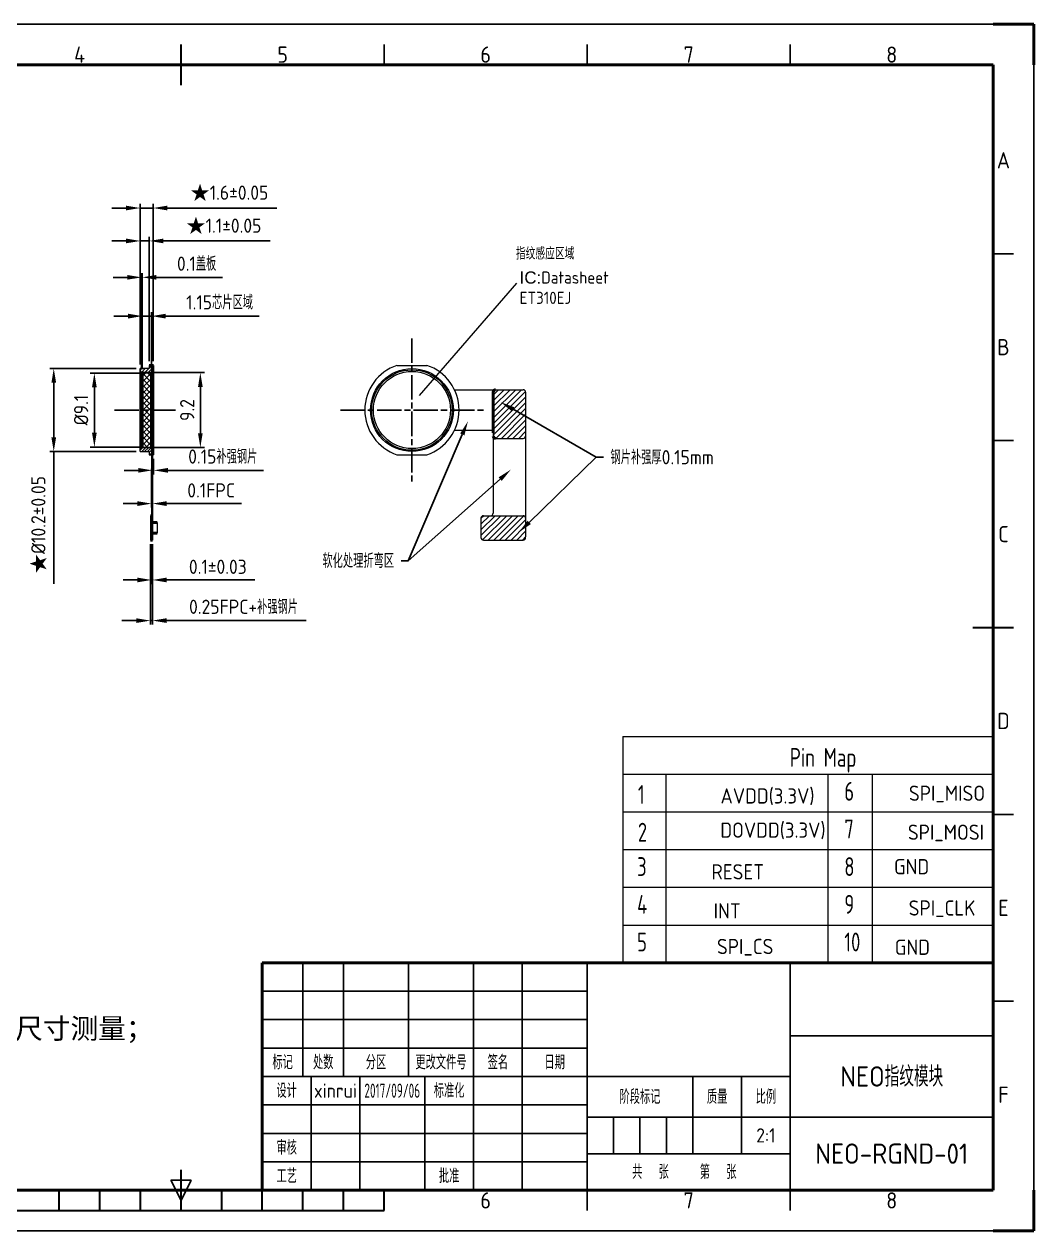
# Model space of a CAD drawing. Header units: millimetres. Extents: x 0 to 210, y 0 to 148.
# Drawn here: x 85.7 to 210, y 0 to 148.5 of the extents above; entities that cross this region are included whole.
import ezdxf
from ezdxf.enums import TextEntityAlignment as Align

# ---------------------------------------------------------------- set-up
doc = ezdxf.new("R2010")
doc.units = ezdxf.units.MM
doc.header["$LTSCALE"] = 0.5
doc.linetypes.add('AM_ISO08W050', pattern=[18, 12, -1.5, 3, -1.5])
doc.linetypes.add('AM_ISO08W050x2', pattern=[9, 6, -0.75, 1.5, -0.75])
for name, color, linetype, lineweight in [('AM_0', 7, 'Continuous', 50), ('AM_5', 3, 'Continuous', 25), ('AM_6', 2, 'Continuous', 35), ('AM_7', 4, 'AM_ISO08W050', 25), ('AM_8', 1, 'Continuous', 25), ('AM_BOR', 7, 'Continuous', 50), ('BOM', 7, 'Continuous', 18), ('NOTES', 1, 'Continuous', 13)]:
    doc.layers.add(name, color=color, linetype=linetype, lineweight=lineweight)
doc.layers.add('出图层', color=7, linetype='Continuous')
doc.styles.add('ACGBTS', font='isocp.shx', dxfattribs={"bigfont": 'gbcbig.shx'})
doc.styles.get("Standard").update_dxf_attribs({"font": 'ISOCP.SHX', "bigfont": 'gbcbig.shx'})
doc.dimstyles.new('AM_GB$0', dxfattribs={"dimtxt": 3.5, "dimasz": 3.5, "dimexe": 1, "dimexo": 1, "dimgap": 1.5, "dimtad": 1, "dimdsep": 46, "dimtxsty": 'STANDARD', "dimcen": 0, "dimclrd": 256, "dimclre": 256, "dimclrt": 2, "dimadec": 0, "dimazin": 2, "dimtp": 0.1, "dimtm": 0.1, "dimtfac": 0.71, "dimtdec": 3, "dimtmove": 0, "dimatfit": 3, "dimfxl": 1, "dimlwd": -1, "dimlwe": -1, "dimarcsym": 0})

# ---------------------------------------------------------------- blocks, each defined once
blk = doc.blocks.new('GB_A3')
for p, q in [((410, 287), (10, 287)), ((410, 10), (410, 287)), ((10, 10), (410, 10))]:
    blk.add_line(p, q)
at = {"layer": 'AM_BOR', "color": 1, "lineweight": 25}
for p, q in [((0, 297), (420, 297)), ((420, 297), (420, 0)), ((260, 287), (260, 292)), ((310, 287), (310, 292)), ((360, 287), (360, 292)), ((415, 240.5), (410, 240.5)), ((415, 194.5), (410, 194.5)), ((415, 102.5), (410, 102.5)), ((415, 56.5), (410, 56.5)), ((210, 7.5), (207.5, 12.5)), ((207.5, 12.5), (212.5, 12.5)), ((212.5, 12.5), (210, 7.5)), ((310, 5), (310, 10)), ((360, 5), (360, 10)), ((420, 0), (0, 0))]:
    blk.add_line(p, q, dxfattribs=at)
at = {"layer": 'AM_BOR'}
for p, q in [((420, 297), (410, 297)), ((420, 287), (420, 297)), ((420, 0), (420, 10)), ((420, 0), (410, 0))]:
    blk.add_line(p, q, dxfattribs=at)
at = {"layer": 'AM_BOR', "color": 2, "lineweight": 35}
for p, q in [((210, 282), (210, 292)), ((405, 148.5), (415, 148.5)), ((210, 5), (210, 15)), ((180, 5), (180, 10)), ((190, 5), (190, 10)), ((200, 5), (200, 10)), ((220, 5), (220, 10)), ((230, 5), (230, 10)), ((240, 5), (240, 10)), ((250, 5), (250, 10)), ((260, 5), (260, 10)), ((160, 5), (260, 5))]:
    blk.add_line(p, q, dxfattribs=at)
at = {"layer": 'AM_BOR', "color": 1, "lineweight": 25, "style": 'ACGBTS'}
for s, p in [('4', (185, 289.5)), ('5', (235, 289.5)), ('6', (285, 289.5)), ('7', (335, 289.5)), ('8', (385, 289.5)), ('A', (412.5, 263.5)), ('B', (412.5, 217.5)), ('C', (412.5, 171.5)), ('D', (412.5, 125.5)), ('E', (412.5, 79.5)), ('F', (412.5, 33.5)), ('6', (285, 7.5)), ('7', (335, 7.5)), ('8', (385, 7.5))]:
    blk.add_text(s, height=4, dxfattribs=at).set_placement(p, align=Align.MIDDLE)
blk = doc.blocks.new('GB_TITLE')
for p, q in [((0, 56), (-180, 56)), ((-180, 0), (-180, 56)), ((0, 0), (0, 56)), ((0, 0), (-180, 0))]:
    blk.add_line(p, q)
at = {"layer": 'AM_BOR', "color": 1, "lineweight": 25}
for p, q in [((-170, 28), (-170, 56)), ((-160, 28), (-160, 56)), ((-144, 28), (-144, 56)), ((-128, 28), (-128, 56)), ((-116, 28), (-116, 56)), ((-100, 0), (-100, 56)), ((-50, 0), (-50, 56)), ((-100, 49), (-180, 49)), ((-100, 42), (-180, 42)), ((0, 38), (-50, 38)), ((-100, 35), (-180, 35)), ((-100, 28), (-180, 28)), ((-168, 0), (-168, 28)), ((-156, 0), (-156, 28)), ((-140, 0), (-140, 28)), ((-128, 0), (-128, 28)), ((-116, 0), (-116, 28)), ((-50, 28), (-100, 28)), ((-74, 9), (-74, 28)), ((-62, 9), (-62, 28)), ((-100, 21), (-180, 21)), ((0, 18), (-100, 18)), ((-93.5, 9), (-93.5, 18)), ((-87, 9), (-87, 18)), ((-80.5, 9), (-80.5, 18)), ((-100, 14), (-180, 14)), ((-50, 9), (-100, 9)), ((-100, 7), (-180, 7))]:
    blk.add_line(p, q, dxfattribs=at)
at = {"layer": 'AM_BOR', "color": 1, "lineweight": 25, "style": 'ACGBTS'}
for s, p in [('标记', (-175, 31.5)), ('处数', (-165, 31.5)), ('分区', (-152, 31.5)), ('更改文件号', (-136, 31.5)), ('签名', (-122, 31.5)), ('日期', (-108, 31.5)), ('设计', (-174, 24.5)), ('标准化', (-134, 24.5)), ('阶段标记', (-87, 23)), ('质量', (-68, 23)), ('比例', (-56, 23)), ('审核', (-174, 10.5)), ('共  张', (-84.42, 4.53)), ('第  张 ', (-66.75, 4.5)), ('工艺', (-174, 3.5))]:
    blk.add_text(s, height=3.5, dxfattribs=at).set_placement(p, align=Align.MIDDLE_CENTER)
at = {"layer": 'AM_BOR', "color": 1, "lineweight": 25}
blk.add_text('批准', height=3.5, dxfattribs=at).set_placement((-134, 3.5), align=Align.MIDDLE_CENTER)
at = {"layer": 'AM_BOR', "color": 2, "lineweight": 35, "style": 'ACGBTS'}
for tag, height, p in [('GEN-TITLE-CMPNAME{9.6}', 5, (-25, 47)), ('GEN-TITLE-MAT1{9.6}', 5, (-75, 42)), ('GEN-TITLE-DWG{9.6}', 5, (-25, 28)), ('GEN-TITLE-NAME{3.2}', 3.5, (-162, 24.5)), ('GEN-TITLE-DAT{4.2}', 3.5, (-148, 24.5)), ('GEN-TITLE-STD{3.1}', 3.5, (-122, 24.5)), ('GEN-TITLE-STDDAT{4.0}', 3.5, (-108, 24.5)), ('GEN-TITLE-PHMRK1{1.5}', 3.5, (-96.75, 13.5)), ('GEN-TITLE-PHMRK2{1.5}', 3.5, (-90.25, 13.5)), ('GEN-TITLE-PHMRK3{1.5}', 3.5, (-83.75, 13.5)), ('GEN-TITLE-PHMRK4{1.5}', 3.5, (-77.25, 13.5)), ('GEN-TITLE-MASS{3.2}', 3.5, (-68, 13.5)), ('GEN-TITLE-SCA{3.2}', 3.5, (-56, 13.5)), ('GEN-TITLE-CHKM{3.2}', 3.5, (-162, 10.5)), ('GEN-TITLE-CHKD{4.2}', 3.5, (-148, 10.5)), ('GEN-TITLE-NR{9.6}', 5, (-25, 9)), ('GEN-TITLE-QTY{1.5}', 3.5, (-84.42, 4.53)), ('GEN-TITLE-SHEET{1.5}', 3.5, (-66.75, 4.5)), ('GEN-TITLE-PROC{3.2}', 3.5, (-162, 3.5)), ('GEN-TITLE-PROCD{4.2}', 3.5, (-148, 3.5)), ('GEN-TITLE-APPM{3.1}', 3.5, (-122, 3.5)), ('GEN-TITLE-APPD{4.0}', 3.5, (-108, 3.5))]:
    blk.add_attdef(tag, text='', height=height, dxfattribs=at).set_placement(p, align=Align.MIDDLE_CENTER)
blk = doc.blocks.new('*D19')
at = {"layer": 'AM_5', "linetype": 'ByBlock', "transparency": 16777216}
for p, q in [((98.22, 121.82), (96.47, 121.82)), ((99.97, 106.61), (99.97, 122.32)), ((99.97, 121.82), (101.07, 121.82)), ((101.07, 107.01), (101.07, 122.32)), ((102.82, 121.82), (115.95, 121.82))]:
    blk.add_line(p, q, dxfattribs=at)
at = {"layer": 'AM_5', "transparency": 16777216}
for points in [[(98.22, 122.11), (98.22, 121.53), (99.97, 121.82)], [(102.82, 122.11), (102.82, 121.53), (101.07, 121.82)]]:
    blk.add_solid(points, dxfattribs=at)
at = {"layer": 'Defpoints', "color": 0, "transparency": 16777216}
for p in [(101.07, 121.82), (99.97, 106.11), (101.07, 106.51)]:
    blk.add_point(p, dxfattribs=at)
at = {"layer": 'AM_5', "color": 2, "transparency": 16777216, "insert": (110.26, 123.63), "char_height": 1.75, "attachment_point": 5}
blk.add_mtext('{\\fSimSun|b0|i0|c134|p0;★}1.1%%p0.05', dxfattribs=at)
blk = doc.blocks.new('*D20')
at = {"layer": 'AM_5', "linetype": 'ByBlock', "transparency": 16777216}
for p, q in [((99.97, 106.61), (99.97, 126.37)), ((101.57, 107.01), (101.57, 126.37)), ((98.22, 125.87), (96.47, 125.87)), ((99.97, 125.87), (101.57, 125.87)), ((103.32, 125.87), (116.8, 125.87))]:
    blk.add_line(p, q, dxfattribs=at)
at = {"layer": 'AM_5', "transparency": 16777216}
for points in [[(98.22, 126.16), (98.22, 125.58), (99.97, 125.87)], [(103.32, 126.16), (103.32, 125.58), (101.57, 125.87)]]:
    blk.add_solid(points, dxfattribs=at)
at = {"layer": 'Defpoints', "color": 0, "transparency": 16777216}
for p in [(101.57, 125.87), (99.97, 106.11), (101.57, 106.51)]:
    blk.add_point(p, dxfattribs=at)
at = {"layer": 'AM_5', "color": 2, "transparency": 16777216, "insert": (110.94, 127.69), "char_height": 1.75, "attachment_point": 5}
blk.add_mtext('{\\fSimSun|b0|i0|c134|p0;★}1.6%%p0.05', dxfattribs=at)
blk = doc.blocks.new('*D29')
at = {"layer": 'AM_5', "linetype": 'ByBlock', "transparency": 16777216}
for p, q in [((99.47, 106.11), (88.82, 106.11)), ((89.32, 104.36), (89.32, 97.66)), ((99.47, 95.91), (88.82, 95.91)), ((89.32, 95.91), (89.32, 79.64))]:
    blk.add_line(p, q, dxfattribs=at)
at = {"layer": 'AM_5', "transparency": 16777216}
for points in [[(89.03, 104.36), (89.61, 104.36), (89.32, 106.11)], [(89.03, 97.66), (89.61, 97.66), (89.32, 95.91)]]:
    blk.add_solid(points, dxfattribs=at)
at = {"layer": 'Defpoints', "color": 0, "transparency": 16777216}
for p in [(89.32, 106.11), (99.97, 106.11), (99.97, 95.91)]:
    blk.add_point(p, dxfattribs=at)
at = {"layer": 'AM_5', "color": 2, "transparency": 16777216, "insert": (87.5, 86.9), "char_height": 1.75, "attachment_point": 5, "rotation": 90}
blk.add_mtext('{\\fSimSun|b0|i0|c134|p0;★}%%c10.2%%p0.05', dxfattribs=at)
blk = doc.blocks.new('*D31')
at = {"layer": 'AM_5', "linetype": 'ByBlock', "transparency": 16777216}
for p, q in [((101.37, 84.51), (101.37, 79.6)), ((101.47, 84.51), (101.47, 79.6)), ((99.62, 80.1), (97.87, 80.1)), ((101.37, 80.1), (101.47, 80.1)), ((103.22, 80.1), (114.07, 80.1))]:
    blk.add_line(p, q, dxfattribs=at)
at = {"layer": 'AM_5', "transparency": 16777216}
for points in [[(99.62, 80.39), (99.62, 79.81), (101.37, 80.1)], [(103.22, 80.39), (103.22, 79.81), (101.47, 80.1)]]:
    blk.add_solid(points, dxfattribs=at)
at = {"layer": 'Defpoints', "color": 0, "transparency": 16777216}
for p in [(101.37, 85.01), (101.47, 85.01), (101.47, 80.1)]:
    blk.add_point(p, dxfattribs=at)
at = {"layer": 'AM_5', "color": 2, "transparency": 16777216, "insert": (109.52, 81.72), "char_height": 1.75, "attachment_point": 5}
blk.add_mtext('0.1%%p0.03', dxfattribs=at)
blk = doc.blocks.new('*S213')
at = {"layer": 'AM_5', "color": 3, "linetype": 'Continuous'}
for p, q in [((132.97, 82.45), (139.62, 98.01)), ((132.97, 82.45), (144.29, 92.51)), ((132.1, 82.45), (132.97, 82.45))]:
    blk.add_line(p, q, dxfattribs=at)
for points in [[(139.89, 97.9), (139.36, 98.12), (140.31, 99.62)], [(144.48, 92.3), (144.1, 92.73), (145.6, 93.68)]]:
    blk.add_trace(points, dxfattribs=at)
at = {"layer": 'AM_5', "color": 2, "insert": (131.22, 83.33), "char_height": 1.75, "attachment_point": 3}
blk.add_mtext('软化处理折弯区', dxfattribs=at)
blk = doc.blocks.new('*S214')
at = {"layer": 'AM_5', "color": 3, "linetype": 'Continuous'}
for p, q in [((156.12, 95.2), (145.87, 101.11)), ((156.12, 95.2), (147.86, 87.19)), ((157, 95.2), (156.12, 95.2))]:
    blk.add_line(p, q, dxfattribs=at)
for points in [[(146.02, 101.36), (145.72, 100.86), (144.35, 101.98)], [(147.66, 87.4), (148.06, 86.98), (146.6, 85.97)]]:
    blk.add_trace(points, dxfattribs=at)
at = {"layer": 'AM_5', "color": 2, "insert": (157.87, 96.08), "char_height": 1.75, "attachment_point": 1}
blk.add_mtext('钢片补强厚0.15mm', dxfattribs=at)
blk = doc.blocks.new('*D205')
at = {"layer": 'AM_5', "linetype": 'ByBlock', "transparency": 16777216}
for p, q in [((100.1, 105.56), (93.82, 105.56)), ((94.32, 103.81), (94.32, 98.21)), ((100.25, 96.46), (93.82, 96.46))]:
    blk.add_line(p, q, dxfattribs=at)
at = {"layer": 'AM_5', "transparency": 16777216}
for points in [[(94.03, 103.81), (94.61, 103.81), (94.32, 105.56)], [(94.03, 98.21), (94.61, 98.21), (94.32, 96.46)]]:
    blk.add_solid(points, dxfattribs=at)
at = {"layer": 'Defpoints', "color": 0, "transparency": 16777216}
for p in [(100.6, 105.56), (94.32, 96.46), (100.75, 96.46)]:
    blk.add_point(p, dxfattribs=at)
at = {"layer": 'AM_5', "color": 2, "transparency": 16777216, "insert": (92.69, 101.01), "char_height": 1.75, "attachment_point": 5, "rotation": 90}
blk.add_mtext('%%c9.1', dxfattribs=at)
blk = doc.blocks.new('*D206')
at = {"layer": 'AM_5', "linetype": 'ByBlock', "transparency": 16777216}
for p, q in [((98.37, 117.34), (96.62, 117.34)), ((100.12, 106.06), (100.12, 117.84)), ((100.12, 117.34), (100.22, 117.34)), ((100.22, 106.06), (100.22, 117.84)), ((101.97, 117.34), (110.1, 117.34))]:
    blk.add_line(p, q, dxfattribs=at)
at = {"layer": 'AM_5', "transparency": 16777216}
for points in [[(98.37, 117.63), (98.37, 117.05), (100.12, 117.34)], [(101.97, 117.63), (101.97, 117.05), (100.22, 117.34)]]:
    blk.add_solid(points, dxfattribs=at)
at = {"layer": 'Defpoints', "color": 0, "transparency": 16777216}
for p in [(100.22, 117.34), (100.12, 105.56), (100.22, 105.56)]:
    blk.add_point(p, dxfattribs=at)
at = {"layer": 'AM_5', "color": 2, "transparency": 16777216, "insert": (106.91, 119.02), "char_height": 1.75, "attachment_point": 5}
blk.add_mtext('0.1盖板', dxfattribs=at)
blk = doc.blocks.new('*D207')
at = {"layer": 'AM_5', "linetype": 'ByBlock', "transparency": 16777216}
for p, q in [((101.37, 93.76), (101.37, 89)), ((101.47, 93.76), (101.47, 89)), ((99.62, 89.5), (97.87, 89.5)), ((101.37, 89.5), (101.47, 89.5)), ((103.22, 89.5), (112.42, 89.5))]:
    blk.add_line(p, q, dxfattribs=at)
at = {"layer": 'AM_5', "transparency": 16777216}
for points in [[(99.62, 89.79), (99.62, 89.2), (101.37, 89.5)], [(103.22, 89.79), (103.22, 89.2), (101.47, 89.5)]]:
    blk.add_solid(points, dxfattribs=at)
at = {"layer": 'Defpoints', "color": 0, "transparency": 16777216}
for p in [(101.37, 94.26), (101.47, 94.26), (101.47, 89.5)]:
    blk.add_point(p, dxfattribs=at)
at = {"layer": 'AM_5', "color": 2, "transparency": 16777216, "insert": (108.7, 91.12), "char_height": 1.75, "attachment_point": 5}
blk.add_mtext('0.1FPC', dxfattribs=at)
blk = doc.blocks.new('*D208')
at = {"layer": 'AM_5', "linetype": 'ByBlock', "transparency": 16777216}
for p, q in [((99.72, 93.59), (97.97, 93.59)), ((101.47, 95.01), (101.47, 93.09)), ((101.47, 93.59), (101.62, 93.59)), ((101.62, 95.01), (101.62, 93.09)), ((103.37, 93.59), (115.13, 93.59))]:
    blk.add_line(p, q, dxfattribs=at)
at = {"layer": 'AM_5', "transparency": 16777216}
for points in [[(99.72, 93.88), (99.72, 93.3), (101.47, 93.59)], [(103.37, 93.88), (103.37, 93.3), (101.62, 93.59)]]:
    blk.add_solid(points, dxfattribs=at)
at = {"layer": 'Defpoints', "color": 0, "transparency": 16777216}
for p in [(101.47, 95.51), (101.62, 95.51), (101.62, 93.59)]:
    blk.add_point(p, dxfattribs=at)
at = {"layer": 'AM_5', "color": 2, "transparency": 16777216, "insert": (110.13, 95.28), "char_height": 1.75, "attachment_point": 5}
blk.add_mtext('0.15补强钢片', dxfattribs=at)
blk = doc.blocks.new('*D209')
at = {"layer": 'AM_5', "linetype": 'ByBlock', "transparency": 16777216}
for p, q in [((101.22, 84.51), (101.22, 74.6)), ((101.47, 84.51), (101.47, 74.6)), ((99.47, 75.1), (97.72, 75.1)), ((101.22, 75.1), (101.47, 75.1)), ((103.22, 75.1), (120.41, 75.1))]:
    blk.add_line(p, q, dxfattribs=at)
at = {"layer": 'AM_5', "transparency": 16777216}
for points in [[(99.47, 75.39), (99.47, 74.81), (101.22, 75.1)], [(103.22, 75.39), (103.22, 74.81), (101.47, 75.1)]]:
    blk.add_solid(points, dxfattribs=at)
at = {"layer": 'Defpoints', "color": 0, "transparency": 16777216}
for p in [(101.22, 85.01), (101.47, 85.01), (101.47, 75.1)]:
    blk.add_point(p, dxfattribs=at)
at = {"layer": 'AM_5', "color": 2, "transparency": 16777216, "insert": (112.69, 76.79), "char_height": 1.75, "attachment_point": 5}
blk.add_mtext('0.25FPC+补强钢片', dxfattribs=at)
blk = doc.blocks.new('*D210')
at = {"layer": 'AM_5', "linetype": 'ByBlock', "transparency": 16777216}
for p, q in [((101.25, 105.61), (107.87, 105.61)), ((107.37, 103.86), (107.37, 98.16)), ((101.25, 96.41), (107.87, 96.41))]:
    blk.add_line(p, q, dxfattribs=at)
at = {"layer": 'AM_5', "transparency": 16777216}
for points in [[(107.08, 103.86), (107.66, 103.86), (107.37, 105.61)], [(107.08, 98.16), (107.66, 98.16), (107.37, 96.41)]]:
    blk.add_solid(points, dxfattribs=at)
at = {"layer": 'Defpoints', "color": 0, "transparency": 16777216}
for p in [(100.75, 105.61), (100.75, 96.41), (107.37, 96.41)]:
    blk.add_point(p, dxfattribs=at)
at = {"layer": 'AM_5', "color": 2, "transparency": 16777216, "insert": (105.75, 101.01), "char_height": 1.75, "attachment_point": 5, "rotation": 90}
blk.add_mtext('9.2', dxfattribs=at)
blk = doc.blocks.new('*D211')
at = {"layer": 'AM_5', "linetype": 'ByBlock', "transparency": 16777216}
for p, q in [((100.22, 106.06), (100.22, 113.07)), ((101.37, 105.88), (101.37, 113.07)), ((98.47, 112.57), (96.72, 112.57)), ((100.22, 112.57), (101.37, 112.57)), ((103.12, 112.57), (114.61, 112.57))]:
    blk.add_line(p, q, dxfattribs=at)
at = {"layer": 'AM_5', "transparency": 16777216}
for points in [[(98.47, 112.86), (98.47, 112.27), (100.22, 112.57)], [(103.12, 112.86), (103.12, 112.27), (101.37, 112.57)]]:
    blk.add_solid(points, dxfattribs=at)
at = {"layer": 'Defpoints', "color": 0, "transparency": 16777216}
for p in [(101.37, 112.57), (100.22, 105.56), (101.37, 105.38)]:
    blk.add_point(p, dxfattribs=at)
at = {"layer": 'AM_5', "color": 2, "transparency": 16777216, "insert": (109.74, 114.26), "char_height": 1.75, "attachment_point": 5}
blk.add_mtext('1.15芯片区域', dxfattribs=at)

msp = doc.modelspace()

# ---------------------------------------------------------------- hatches: boundary and pattern name
at = {"layer": 'AM_8'}
h = msp.add_hatch(dxfattribs=at)
h.set_pattern_fill('_U', color=256, scale=0.3, angle=45, style=0, pattern_type=0)
h.set_pattern_definition([(45, (0, 0), (-0.21213203, 0.21213203), [])])
h.paths.add_polyline_path([(99.972, 105.933), (100.122, 105.611), (101.372, 105.611), (101.372, 106.511), (101.072, 106.511), (101.072, 106.111), (99.972, 106.111)])
h = msp.add_hatch(dxfattribs=at)
h.set_pattern_fill('_U', color=256, scale=0.5, angle=45, style=0, double=1, pattern_type=0)
h.set_pattern_definition([(45, (0, 0), (-0.3535534, 0.3535534), []), (135, (0, 0), (-0.3535534, -0.3535534), [])])
h.paths.add_polyline_path([(100.272, 105.561), (100.272, 96.461), (101.372, 96.461), (101.372, 105.561)])
h = msp.add_hatch(dxfattribs=at)
h.set_pattern_fill('_U', color=256, scale=0.5, angle=45, style=0, pattern_type=0)
h.set_pattern_definition([(45, (0.26645, 0), (-0.3535534, 0.3535534), [])])
edge = h.paths.add_edge_path()
edge.add_line((147.124, 103.511), (143.724, 103.511))
edge.add_arc((143.724, 103.211), 0.3, 90, 180)
edge.add_line((143.424, 103.211), (143.424, 97.811))
edge.add_arc((143.724, 97.811), 0.3, 180, 270)
edge.add_line((143.724, 97.511), (147.124, 97.511))
edge.add_arc((147.124, 97.811), 0.3, 270, 360)
edge.add_line((147.424, 97.811), (147.424, 103.211))
edge.add_arc((147.124, 103.211), 0.3, 0, 90)
h = msp.add_hatch(dxfattribs=at)
h.set_pattern_fill('_U', color=256, scale=0.25, angle=45, style=0, pattern_type=0)
h.set_pattern_definition([(45, (0, 0), (-0.1767767, 0.1767767), [])])
h.paths.add_polyline_path([(99.972, 96.09), (99.972, 95.911), (101.072, 95.911), (101.072, 95.511), (101.372, 95.511), (101.372, 96.411), (100.122, 96.411)])
h = msp.add_hatch(dxfattribs=at)
h.set_pattern_fill('_U', color=256, scale=0.5, angle=45, style=0, pattern_type=0)
h.set_pattern_definition([(45, (0.26645, 4), (-0.3535534, 0.3535534), [])])
edge = h.paths.add_edge_path()
edge.add_line((141.924, 87.711), (141.924, 85.311))
edge.add_arc((142.224, 85.311), 0.3, 180, 270)
edge.add_line((142.224, 85.011), (147.124, 85.011))
edge.add_arc((147.124, 85.311), 0.3, 270, 360)
edge.add_line((147.424, 85.311), (147.424, 87.711))
edge.add_arc((147.124, 87.711), 0.3, 0, 90)
edge.add_line((147.124, 88.011), (142.224, 88.011))
edge.add_arc((142.224, 87.711), 0.3, 90, 180)

# ---------------------------------------------------------------- linework, layer by layer
at = {"color": 7, "linetype": 'Continuous', "lineweight": 15}
for p, q in [((101.072, 106.111), (99.972, 106.111)), ((99.972, 101.011), (99.972, 106.111)), ((100.122, 105.611), (99.972, 105.933)), ((101.372, 105.611), (100.122, 105.611)), ((101.372, 105.561), (100.122, 105.561)), ((101.372, 106.511), (101.072, 106.511)), ((101.072, 106.511), (101.072, 106.111)), ((101.572, 106.511), (101.372, 106.511)), ((101.372, 106.511), (101.372, 103.511)), ((101.472, 106.511), (101.472, 98.511)), ((101.472, 106.511), (101.472, 85.011)), ((101.622, 106.511), (101.622, 95.511)), ((131.583, 106.511), (135.266, 106.511)), ((101.372, 103.511), (101.372, 85.011)), ((138.658, 103.511), (147.124, 103.511)), ((147.424, 103.211), (147.424, 85.397)), ((99.972, 95.911), (99.972, 101.011)), ((101.622, 98.511), (101.622, 95.511)), ((143.124, 98.511), (138.658, 98.511)), ((143.424, 98.211), (143.424, 88.311)), ((143.724, 97.511), (147.124, 97.511)), ((100.122, 96.411), (99.972, 96.09)), ((99.972, 95.911), (101.072, 95.911)), ((100.122, 96.461), (101.372, 96.461)), ((100.122, 96.411), (101.372, 96.411)), ((101.072, 95.911), (101.072, 95.511)), ((101.072, 95.511), (101.372, 95.511)), ((101.472, 95.511), (101.622, 95.511)), ((131.583, 95.511), (135.266, 95.511)), ((101.222, 88.011), (101.222, 85.011)), ((141.924, 87.711), (141.924, 85.311)), ((142.224, 88.011), (147.124, 88.011)), ((102.072, 87.159), (102.072, 85.843)), ((142.224, 85.011), (147.124, 85.011))]:
    msp.add_line(p, q, dxfattribs=at)
for radius in [5.1, 4.95, 4.75]:
    msp.add_circle((133.424, 101.011), radius, dxfattribs=at)
for centre, radius, start, end in [((133.424, 101.011), 5.8, 108.50863, 251.49137), ((133.424, 101.011), 5.8, 288.50863, 71.49137), ((147.124, 103.211), 0.3, 360, 90), ((143.124, 98.211), 0.3, 0, 90), ((147.124, 97.811), 0.3, 270, 360), ((142.224, 87.711), 0.3, 90, 180), ((143.124, 88.311), 0.3, 270, 0), ((147.124, 87.711), 0.3, 0, 90), ((142.224, 85.311), 0.3, 180, 270), ((147.124, 85.311), 0.3, 270, 360)]:
    msp.add_arc(centre, radius, start, end, dxfattribs=at)
at = {"layer": 'AM_0'}
for p, q in [((100.122, 96.411), (100.122, 105.611)), ((100.222, 96.461), (100.222, 105.561)), ((101.072, 106.511), (101.622, 106.511)), ((101.372, 96.461), (101.372, 105.561)), ((143.424, 98.211), (143.424, 103.211)), ((101.372, 88.011), (101.222, 88.011)), ((102.072, 87.159), (101.472, 87.159)), ((101.472, 85.011), (101.222, 85.011)), ((102.072, 85.843), (101.472, 85.843))]:
    msp.add_line(p, q, dxfattribs=at)
for centre, start, end in [((143.724, 103.211), 90, 180), ((143.724, 97.811), 180, 270)]:
    msp.add_arc(centre, 0.3, start, end, dxfattribs=at)
at = {"layer": 'AM_7', "linetype": 'AM_ISO08W050x2'}
for p, q in [((133.424, 109.811), (133.424, 92.211)), ((96.812, 101.011), (104.412, 101.011)), ((124.624, 101.011), (142.224, 101.011))]:
    msp.add_line(p, q, dxfattribs=at)
at = {"layer": 'BOM', "color": 4, "lineweight": 0}
for p, q in [((159.37, 60.84), (205, 60.841)), ((159.37, 60.84), (159.37, 33)), ((159.37, 56.199), (205, 56.2)), ((164.698, 56.199), (164.698, 33)), ((184.612, 56.199), (184.612, 33)), ((190.087, 56.2), (190.087, 33)), ((159.37, 51.558), (205, 51.559)), ((159.37, 46.917), (205, 46.918)), ((159.37, 42.276), (205, 42.277)), ((159.37, 37.638), (205, 37.638)), ((162.913, 33), (205, 33))]:
    msp.add_line(p, q, dxfattribs=at)
at = {"layer": 'NOTES', "color": 3}
msp.add_line((146.309, 116.624), (134.328, 102.809), dxfattribs=at)
at = {"layer": '出图层'}
msp.add_line((173.626, 33), (205, 33), dxfattribs=at)

# ---------------------------------------------------------------- block references
at = {"layer": 'AM_0', "lineweight": 0, "xscale": 0.5, "yscale": 0.5, "zscale": 0.5}
msp.add_blockref('GB_A3', (0, 0), dxfattribs=at)
at = {"layer": 'AM_0', "lineweight": 0}
ref = msp.add_blockref('GB_TITLE', (205, 5), dxfattribs=dict(at, xscale=0.5, yscale=0.5, zscale=0.5))
ref.add_attrib('GEN-TITLE-NR{9.6}', 'NEO-RGND-01', dxfattribs={"layer": 'AM_BOR', "color": 2, "lineweight": 35, "height": 2.5, "style": 'ACGBTS'}).set_placement((192.5, 9.5), align=Align.MIDDLE_CENTER)
ref.add_attrib('GEN-TITLE-DWG{9.6}', 'NEO指纹模块', dxfattribs={"layer": 'AM_BOR', "color": 2, "lineweight": 35, "height": 2.5, "style": 'ACGBTS'}).set_placement((192.5, 19), align=Align.MIDDLE_CENTER)
ref.add_attrib('GEN-TITLE-SCA{3.2}', '2:1', dxfattribs={"layer": 'AM_BOR', "color": 2, "lineweight": 35, "height": 1.75, "style": 'ACGBTS'}).set_placement((177, 11.75), align=Align.MIDDLE_CENTER)
ref.add_attrib('GEN-TITLE-NAME{3.2}', 'xinrui', dxfattribs={"layer": 'AM_BOR', "color": 2, "lineweight": 35, "height": 1.75, "style": 'ACGBTS'}).set_placement((124, 17.25), align=Align.MIDDLE_CENTER)
ref.add_attrib('GEN-TITLE-DAT{4.2}', '2017/09/06', dxfattribs={"layer": 'AM_BOR', "color": 2, "lineweight": 35, "height": 1.75, "style": 'ACGBTS', "width": 0.638444}).set_placement((131, 17.25), align=Align.MIDDLE_CENTER)
at = {"layer": 'AM_5'}
for name in ['*S214', '*S213']:
    msp.add_blockref(name, (0, 0), dxfattribs=at)

# ---------------------------------------------------------------- texts
at = {"layer": 'AM_6', "color": 7, "lineweight": 50, "insert": (40.241, 34.491), "char_height": 2.5, "attachment_point": 1}
msp.add_mtext_dynamic_manual_height_columns('{\\fSimSun|b0|i0|c134|p2;\\C2;技术要求：\\P1.带★为关键尺寸;\\P2.未标注尺寸请按照图纸实际尺寸测量；\\P  默认公差±0.1mm}', width=85.20866, gutter_width=12.5, heights=[0], dxfattribs=at)
at = {"layer": 'BOM', "color": 4, "lineweight": 0, "width": 0.8}
for s, height, p in [('Pin Map', 2.3191, (179.941, 57.105)), ('6', 2.319, (186.658, 52.94)), ('1', 2.319, (161.24, 52.538)), ('7', 2.319, (186.658, 48.301)), ('2', 2.319, (161.24, 47.899)), ('3', 2.319, (161.146, 43.663)), ('8', 2.319, (186.658, 43.663)), ('4', 2.319, (161.146, 39.024)), ('9', 2.319, (186.658, 39.025)), ('5', 2.319, (161.146, 34.386)), ('10', 2.3191, (186.658, 34.387))]:
    msp.add_text(s, height=height, dxfattribs=at).set_placement(p)
at = {"layer": 'BOM', "color": 4, "lineweight": 0, "char_height": 1.875, "attachment_point": 9}
for s, insert in [('AVDD(3.3V)', (182.99, 52.399)), ('SPI_MISO', (203.992, 52.739)), ('DOVDD(3.3V)', (184.351, 48.192)), ('SPI_MOSI', (203.861, 47.942)), ('RESET', (176.766, 43.246)), ('GND', (197.107, 43.879)), ('INT', (173.891, 38.444)), ('SPI_CLK', (202.809, 38.616)), ('SPI_CS', (177.927, 33.878)), ('GND', (197.208, 33.966))]:
    msp.add_mtext(s, dxfattribs=dict(at, insert=insert))
at = {"layer": 'NOTES', "char_height": 1.5, "attachment_point": 1}
for s, insert, width in [('指纹感应区域', (146.225, 121.029), 13.15234), ('{\\fArial|b0|i0|c0|p32;IC:}Datasheet ET310EJ', (146.676, 118.067), 12.38952)]:
    msp.add_mtext(s, dxfattribs=dict(at, insert=insert, width=width))

# ---------------------------------------------------------------- dimensions: what is measured, and where the dimension line sits
at = {"layer": 'AM_5'}
for base, p1, p2, text, picture, middle in [((101.572, 125.87), (99.972, 106.111), (101.572, 106.511), '{\\fSimSun|b0|i0|c134|p0;★}<>%%p0.05', '*D20', (110.935, 127.686)), ((101.072, 121.818), (99.972, 106.111), (101.072, 106.511), '{\\fSimSun|b0|i0|c134|p0;★}<>%%p0.05', '*D19', (110.26, 123.634)), ((101.472, 75.098), (101.222, 85.011), (101.472, 85.011), '<>FPC+补强钢片', '*D209', (112.69, 76.791))]:
    dim = msp.add_linear_dim(base=base, p1=p1, p2=p2, text=text, dimstyle='AM_GB$0', override={"dimscale": 0.5}, dxfattribs=at)
    dim.commit()
    dim.dimension.update_dxf_attribs({"geometry": picture, "text_midpoint": middle})
for base, p1, p2, angle, text, picture, middle in [((100.222, 117.34), (100.122, 105.561), (100.222, 105.561), 0, '<>盖板', '*D206', (106.909, 119.023)), ((101.372, 112.566), (100.222, 105.561), (101.372, 105.381), 0, '<>芯片区域', '*D211', (109.741, 114.258)), ((94.319, 96.461), (100.596, 105.561), (100.747, 96.461), 90, '%%c<>', '*D205', (92.694, 101.011)), ((101.622, 93.589), (101.472, 95.511), (101.622, 95.511), 0, '<>补强钢片', '*D208', (110.128, 95.281)), ((101.472, 89.497), (101.372, 94.261), (101.472, 94.261), 0, '<>FPC', '*D207', (108.698, 91.122)), ((101.472, 80.098), (101.372, 85.011), (101.472, 85.011), 0, '<>%%p0.03', '*D31', (109.522, 81.723))]:
    dim = msp.add_linear_dim(base=base, p1=p1, p2=p2, angle=angle, text=text, dimstyle='AM_GB$0', override={"dimscale": 0.5}, dxfattribs=at)
    dim.commit()
    dim.dimension.update_dxf_attribs({"geometry": picture, "text_midpoint": middle})
dim = msp.add_linear_dim(base=(89.319, 106.111), p1=(99.972, 95.911), p2=(99.972, 106.111), angle=90, text='{\\fSimSun|b0|i0|c134|p0;★}%%c<>%%p0.05', dimstyle='AM_GB$0', override={"dimscale": 0.5}, dxfattribs=at)
dim.commit()
dim.dimension.update_dxf_attribs({"geometry": '*D29', "text_midpoint": (89.319, 86.898), "dimtype": 160})
dim = msp.add_linear_dim(base=(107.372, 96.411), p1=(100.747, 105.611), p2=(100.747, 96.411), angle=90, dimstyle='AM_GB$0', override={"dimscale": 0.5}, dxfattribs=at)
dim.commit()
dim.dimension.update_dxf_attribs({"geometry": '*D210', "text_midpoint": (105.747, 101.011)})

doc.saveas('drawing.dxf')
